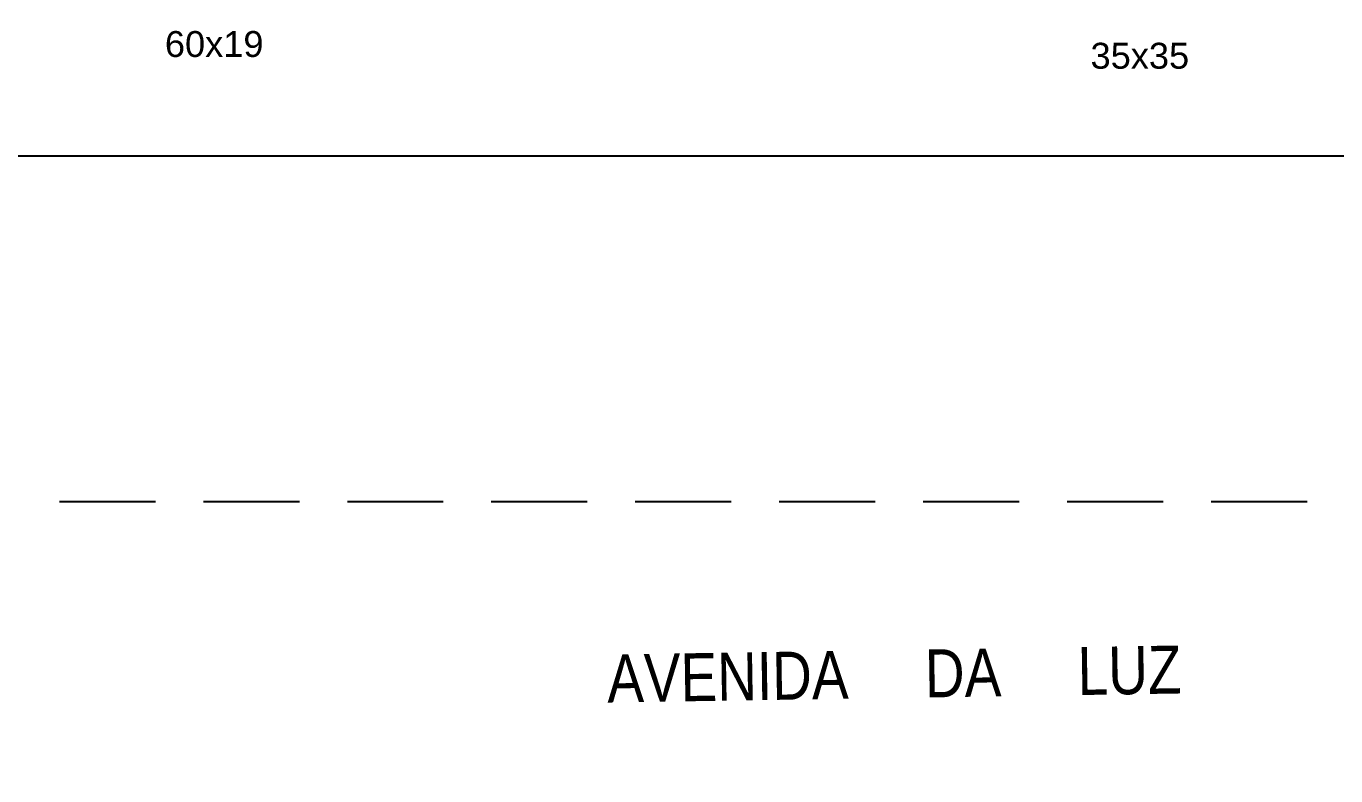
# Model space of a CAD drawing. Header units: metres. Extents: x -133 to 570, y -18 to 184.
# Drawn here: x -33.81 to -26.99, y -7.45 to -3.55 of the extents above; entities that cross this region are included whole.
import ezdxf

# ---------------------------------------------------------------- set-up
doc = ezdxf.new("R2010")
doc.units = ezdxf.units.M
doc.linetypes.add('DASHEDX2', pattern=[1.5, 1, -0.5])
for name, color, linetype in [('12', 232, 'Continuous'), ('ARQ-AUX2', 2, 'Continuous'), ('ARQ-PRJ', 7, 'DASHEDX2'), ('terreno', 7, 'Continuous')]:
    doc.layers.add(name, color=color, linetype=linetype)
doc.styles.add('Adesa', font='ARIALN.TTF')
doc.styles.get("Standard").update_dxf_attribs({"font": 'arial.ttf'})

# ---------------------------------------------------------------- blocks, each defined once
blk = doc.blocks.new('terreno + circ vert')
at = {"layer": 'ARQ-AUX2'}
blk.add_lwpolyline([(50.6534, 15.6421), (50.954, 7.4395), (50.9733, 6.3505), (49.7456, 5.0785), (48.4958, 5.0564), (48.5844, 0.0551), (49.8343, 0.0772), (51.1062, -1.1505), (51.1366, -2.868, -0.419088), (46.6423, -7.4477), (41.7571, -7.4531), (40.5424, -6.2398), (40.5424, -5.025), (-9.4576, -5.025), (-9.4576, -6.3993), (-12.8191, -4.225), (-35.3141, -4.225), (-38.7204, -6.3934), (-38.7204, -5.025), (-98.7204, -5.025)], format="xyb", dxfattribs=at)
at = {"layer": 'ARQ-PRJ', "color": 1, "ltscale": 0.5}
blk.add_lwpolyline([(48.0419, 1.3908), (48.1056, 7.0609), (42.945, 9.4812), (35.5548, 12.9472), (27.5061, 16.8929), (22.1014, 19.5405), (15.0017, 23.0148), (8.3251, 26.282), (0.4895, 30.0914), (-5.8932, 33.2362), (-12.2759, 36.3811), (-18.9156, 39.6675), (-31.5995, 31.2229), (-104.3835, 0.8491), (-104.1403, -6.025), (40.5424, -6.025, 0.41093)], format="xyb", close=True, dxfattribs=at)
at = {"color": 2, "style": 'Adesa'}
blk.add_text('AVENIDA     DA     LUZ', height=0.25, rotation=0.91026, dxfattribs=at).set_placement((-30.7845, -7.0717))
blk = doc.blocks.new('est-lo-05-4s1-r00')
at = {"layer": '12', "linetype": 'Continuous'}
for s, p in [('60x19', (-3309.089856, -370.912776)), ('35x35', (-2826.863782, -377.017936))]:
    blk.add_text(s, height=13.5, dxfattribs=at).set_placement(p)

msp = doc.modelspace()

# ---------------------------------------------------------------- block references
at = {"linetype": 'Continuous', "xscale": 0.01, "yscale": 0.01, "zscale": 0.01}
msp.add_blockref('est-lo-05-4s1-r00', (0, 0), dxfattribs=at)
at = {"layer": 'terreno'}
msp.add_blockref('terreno + circ vert', (0, 0), dxfattribs=at)

doc.saveas('drawing.dxf')
